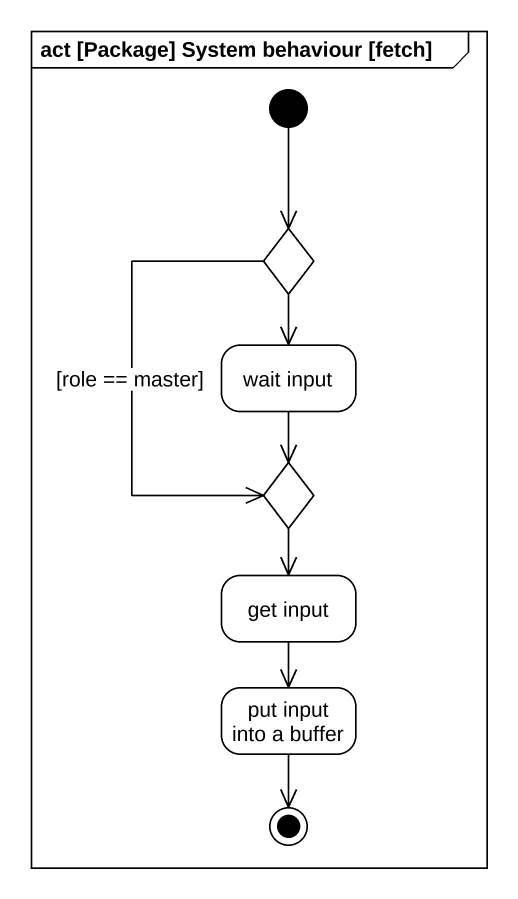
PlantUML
@startuml
mainframe act [Package] System behaviour [fetch]
hide empty description
state choice1 <<choice>>
state "wait input" as wait_input
state choice2 <<choice>>
state "get input" as get_input
state "put input into a buffer" as put_input_into_a_buffer
[*] --> choice1
choice1 --> wait_input
choice1 --> choice2 : [role == master]
wait_input --> choice2
choice2 --> get_input
get_input --> put_input_into_a_buffer
put_input_into_a_buffer --> [*]
@enduml
